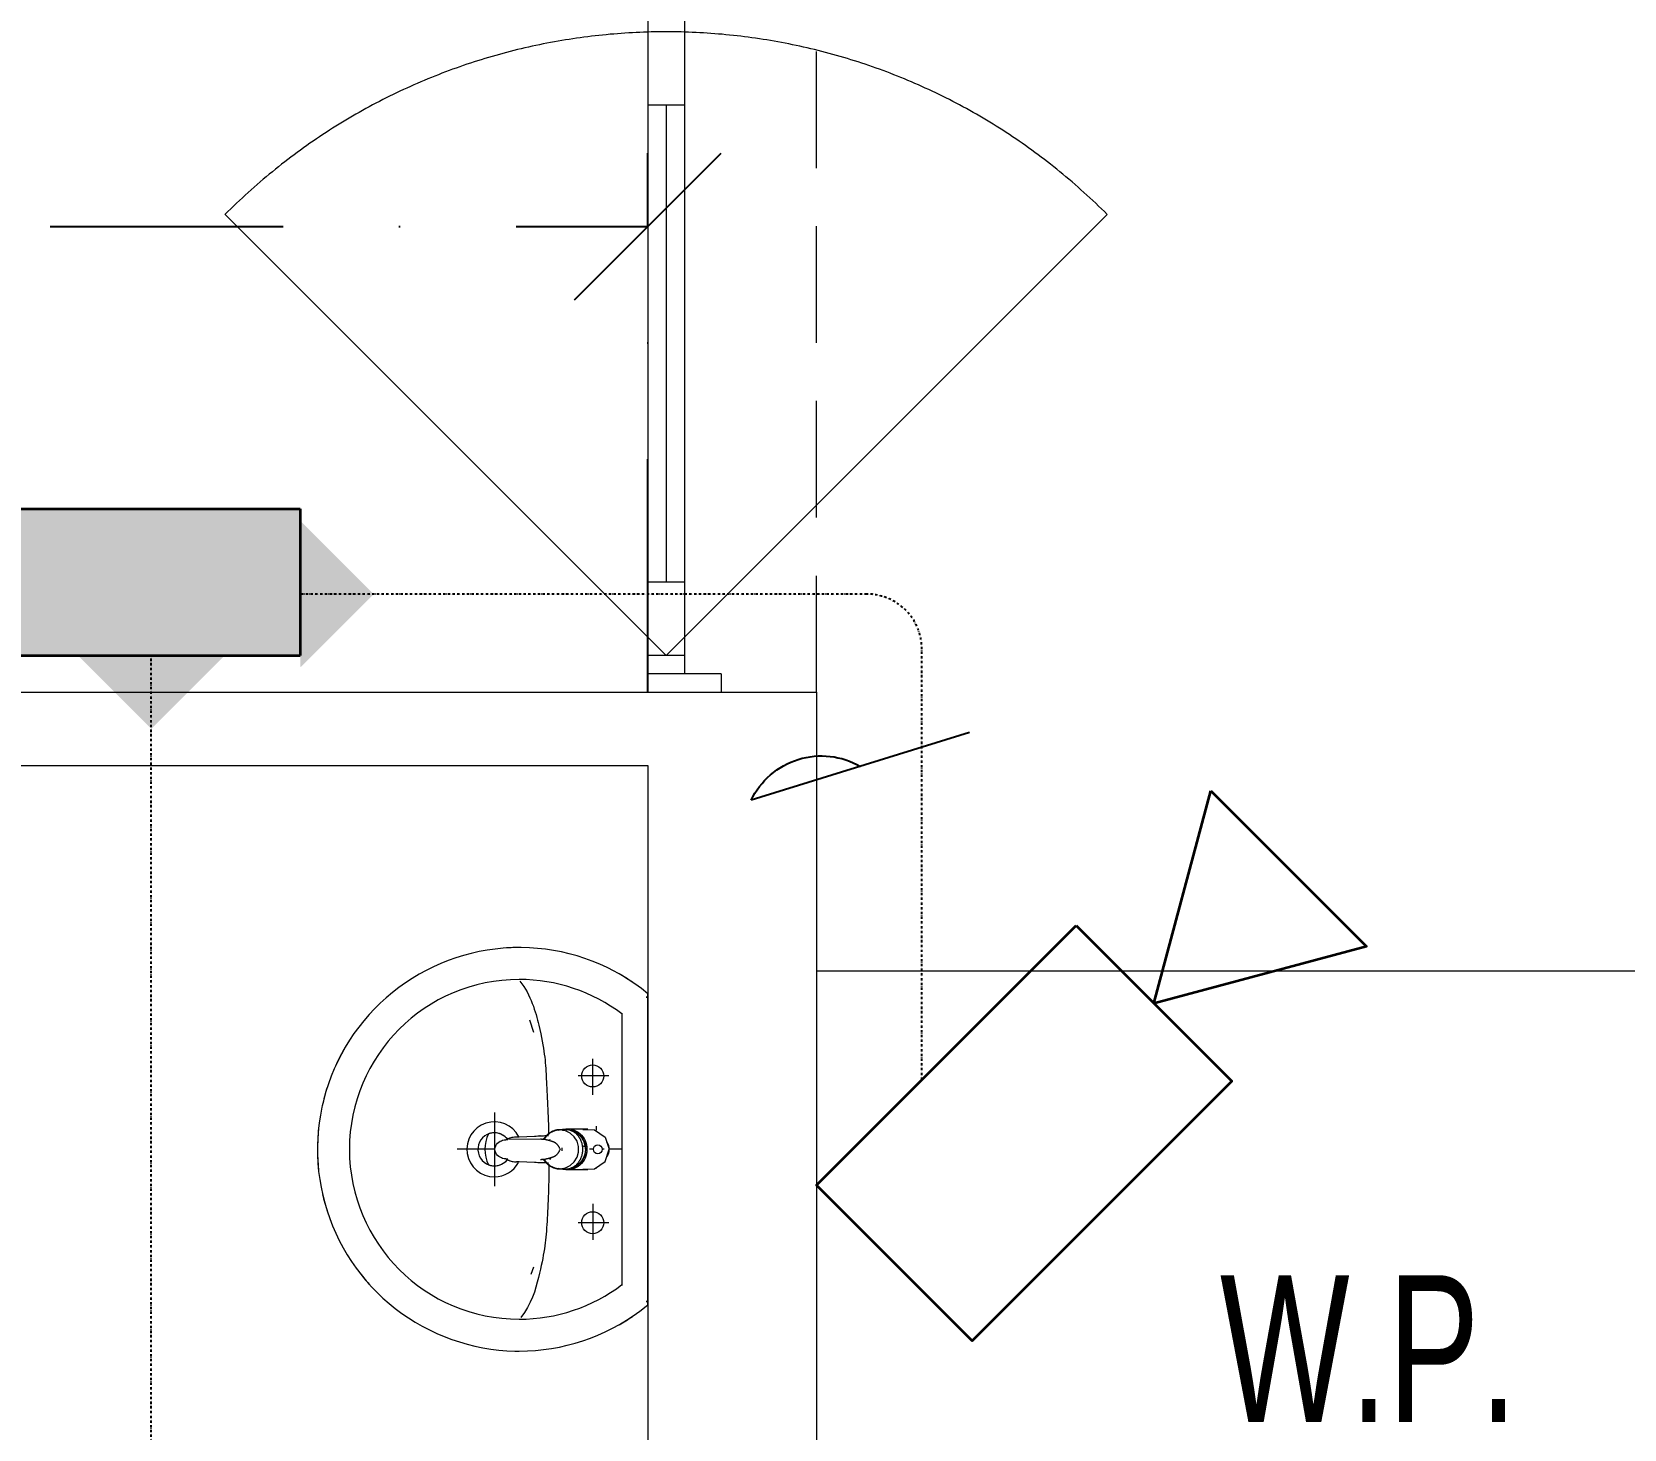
# Model space of a CAD drawing. Header units: inches. Extents: x -12418 to 57169, y -29325 to 19878.
# Drawn here: x 47979 to 50148, y -3752 to -1847 of the extents above; entities that cross this region are included whole.
import ezdxf

# ---------------------------------------------------------------- set-up
doc = ezdxf.new("R2010")
doc.units = ezdxf.units.IN
doc.header["$LTSCALE"] = 25
doc.header["$MEASUREMENT"] = 0
for name, pattern in [('00-Ground Floor$0$DASHED', [0.75, 0.5, -0.25]), ('00-Ground Floor$0$HIDDEN', [9.525, 6.35, -3.175]), ('DASHDOT', [25.4, 12.7, -6.35, 0, -6.35])]:
    doc.linetypes.add(name, pattern=pattern)
doc.layers.get('0').update_dxf_attribs({"color": 8})
doc.layers.get('Defpoints').update_dxf_attribs({"color": 8})
doc.layers.add('0 @ 50', color=8, linetype='Continuous')
doc.layers.add('T-WIRE', color=140, linetype='Continuous')
for name, color, linetype, lineweight in [('00-Ground Floor$0$Aluminum', 251, 'Continuous', 5), ('00-Ground Floor$0$LOADING', 253, 'Continuous', 5), ('00-Ground Floor$0$P-SANR-FIXT', 6, 'Continuous', 18), ('00-Ground Floor$0$P-SANR-FIXT-1', 6, 'Continuous', 13), ('00-Ground Floor$0$Proj', 251, 'Continuous', 5), ('00-Ground Floor$0$Walls', 251, 'Continuous', 5), ('E-LITE-CLNG-CNDT', 6, 'DASHDOT', 35), ('E-POWR-TEXT', 6, 'Continuous', 25), ('T-CABL-TRAY', 60, 'Continuous', 35), ('T-DATA-CLNG-COND', 51, 'DASHDOT', 25), ('T-DATA-CLNG-COND @ 100', 51, 'DASHDOT', 25), ('T-DATA-DIM', 251, 'DASHDOT', 25), ('T-SERT-WALL @ 100', 54, 'Continuous', 35)]:
    doc.layers.add(name, color=color, linetype=linetype, lineweight=lineweight)
doc.styles.add('DC_Elc_Romans', font='elc_romans.shx', dxfattribs={"width": 0.7})
doc.styles.add('DC_Simplex', font='SIMPLEX.shx', dxfattribs={"width": 0.7})
doc.dimstyles.new('DevCad-MM', dxfattribs={"dimscale": 0.01, "dimtxt": 2, "dimasz": 2, "dimexe": 1, "dimexo": 1, "dimgap": 0.6, "dimtad": 1, "dimdec": 0, "dimrnd": 10, "dimzin": 1, "dimdsep": 46, "dimtxsty": 'DC_Simplex', "dimblk1": 'OBLIQUE', "dimblk2": 'OBLIQUE', "dimsah": 1, "dimcen": 3, "dimclrd": 256, "dimclre": 256, "dimclrt": 45, "dimadec": 0, "dimazin": 0, "dimtfac": 1, "dimtdec": 0, "dimtix": 1, "dimtmove": 2, "dimatfit": 2, "dimldrblk": 'OBLIQUE', "dimfxl": 1, "dimtolj": 1, "dimtzin": 0, "dimarcsym": 0})

# ---------------------------------------------------------------- blocks, each defined once
blk = doc.blocks.new('00-Ground Floor$0$FP_138-161_A_00_GFL_-0_080_Einreichung_Grundrisse_100')
at = {"layer": '00-Ground Floor$0$P-SANR-FIXT'}
blk.add_line((-0.0044, -0.0019), (-0.0045, -0.0021), dxfattribs=at)
at = {"layer": '00-Ground Floor$0$P-SANR-FIXT', "flags": 128}
blk.add_lwpolyline([(-0.0057, -0.0037), (-0.0058, -0.0039), (-0.006, -0.004)], dxfattribs=at)
blk = doc.blocks.new('00-Ground Floor$0$FP_139-161_A_00_GFL_-0_080_Einreichung_Grundrisse_100')
at = {"layer": '00-Ground Floor$0$P-SANR-FIXT'}
blk.add_line((0.0045, -0.0022), (0.0044, -0.002), dxfattribs=at)
at = {"layer": '00-Ground Floor$0$P-SANR-FIXT', "flags": 128}
blk.add_lwpolyline([(0.006, -0.004), (0.0059, -0.0039), (0.0057, -0.0038)], dxfattribs=at)
blk = doc.blocks.new('00-Ground Floor$0$IS_Ceraplus_B8204_BIM_BG _1_ - B8204AA - CERAPLUS single lever basin mixer with pop-up waste-V137-161_A_00_GFL_-0_080_Einreichung_Grundrisse_100')
at = {"layer": '00-Ground Floor$0$P-SANR-FIXT-1'}
h = blk.add_hatch(dxfattribs=at)
h.set_pattern_fill('FP_26', color=256, style=0, pattern_type=2)
h.set_pattern_definition([(225, (0.009, 0), (0.010607, -0.010607), []), (315, (0.009, 0), (0.010607, 0.010607), [])])
h.paths.add_polyline_path([(0.0056, -0.002), (0.0058, -0.0024), (0.0058, -0.0021)])
h.paths.add_polyline_path([(0.007, -0.0039), (0.0088, -0.0045), (0.0084, -0.0043)])
at = {"layer": '00-Ground Floor$0$LOADING'}
for p, q in [((-0.028, 0), (-0.028, -0.0281)), ((0.028, -0.0281), (0.028, 0)), ((-0.0274, -0.0337), (-0.0271, -0.0392)), ((-0.0262, -0.0282), (-0.0263, -0.0287)), ((0.0263, -0.0287), (0.0262, -0.0282)), ((0.0262, -0.0293), (0.0263, -0.0287)), ((0.0271, -0.0392), (0.0274, -0.0337)), ((-0.0137, -0.0512), (-0.0129, -0.0517)), ((0.0124, -0.052), (0.0133, -0.0515)), ((0.014, -0.0647), (0.0133, -0.1077)), ((0.0185, -0.0618), (0.019, -0.0539)), ((0.019, -0.0539), (0.0188, -0.0561))]:
    blk.add_line(p, q, dxfattribs=at)
at = {"layer": '00-Ground Floor$0$LOADING', "flags": 128}
for points in [[(-0.0272, -0.0069), (-0.0266, 0.009), (-0.0165, 0.0236), (0, 0.0291)], [(0.0272, -0.0069), (0.0266, 0.009), (0.0165, 0.0236), (0, 0.0291)], [(-0.0176, -0.0568), (-0.0224, -0.0513), (-0.0254, -0.0448), (-0.0264, -0.0376), (-0.0253, -0.0305), (-0.0222, -0.024), (-0.0172, -0.0186), (-0.0109, -0.0147), (-0.0037, -0.0127), (0.0037, -0.0127), (0.0109, -0.0147), (0.0172, -0.0186), (0.0222, -0.024), (0.0253, -0.0305), (0.0264, -0.0376), (0.0254, -0.0448), (0.0224, -0.0513), (0.0176, -0.0568)], [(-0.0271, -0.0393), (-0.027, -0.0403), (-0.0269, -0.0414), (-0.0267, -0.0424), (-0.0265, -0.0434), (-0.0262, -0.0444), (-0.0259, -0.0454), (-0.0255, -0.0464), (-0.0252, -0.0474), (-0.0247, -0.0484), (-0.0243, -0.0493), (-0.0238, -0.0502), (-0.0232, -0.0511), (-0.0226, -0.052), (-0.022, -0.0529), (-0.0214, -0.0537), (-0.0207, -0.0545), (-0.0199, -0.0553), (-0.0192, -0.0561), (-0.0184, -0.0568), (-0.0176, -0.0575), (-0.0173, -0.0577)], [(0.0173, -0.0577), (0.0181, -0.057), (0.0189, -0.0563), (0.0197, -0.0556), (0.0204, -0.0548), (0.0211, -0.054), (0.0218, -0.0532), (0.0224, -0.0523), (0.023, -0.0514), (0.0236, -0.0505), (0.0241, -0.0496), (0.0246, -0.0487), (0.025, -0.0477), (0.0254, -0.0467), (0.0258, -0.0458), (0.0261, -0.0448), (0.0264, -0.0437), (0.0266, -0.0427), (0.0268, -0.0417), (0.027, -0.0407), (0.0271, -0.0396), (0.0271, -0.0393)], [(-0.019, -0.0539), (-0.0185, -0.0615), (-0.0185, -0.0618)], [(-0.0162, -0.0579), (-0.0156, -0.058), (-0.0151, -0.0581), (-0.0146, -0.0583), (-0.0142, -0.0586), (-0.0139, -0.0588), (-0.0138, -0.0591)], [(-0.0138, -0.0591), (-0.0139, -0.0612), (-0.014, -0.0633)], [(0.0138, -0.0591), (0.0139, -0.0588), (0.0142, -0.0586), (0.0146, -0.0583), (0.0151, -0.0581), (0.0156, -0.058), (0.0162, -0.0579)], [(0.014, -0.0633), (0.0139, -0.0612), (0.0138, -0.0591)], [(0.0171, -0.0578), (0.0174, -0.0575), (0.0176, -0.0568)], [(0.0184, -0.0651), (0.0184, -0.0652), (0.0184, -0.0652), (0.0184, -0.0652), (0.0184, -0.0654), (0.0184, -0.0655)], [(-0.0181, -0.0728), (-0.0177, -0.083), (-0.0172, -0.0938)], [(0.0172, -0.0938), (0.0177, -0.083), (0.0181, -0.0728)], [(-0.0129, -0.1142), (-0.0124, -0.1161), (-0.0118, -0.1179), (-0.0109, -0.1197), (-0.0098, -0.1214), (-0.0084, -0.123), (-0.0067, -0.1244), (-0.0047, -0.1255), (-0.0025, -0.1263), (0, -0.1266)], [(0, -0.1266), (0.0025, -0.1263), (0.0047, -0.1255), (0.0067, -0.1244), (0.0084, -0.123), (0.0098, -0.1214), (0.0109, -0.1197), (0.0118, -0.1179), (0.0124, -0.1161), (0.0129, -0.1142)]]:
    blk.add_lwpolyline(points, dxfattribs=at)
at = {"layer": '00-Ground Floor$0$LOADING'}
for centre, radius, start, end in [((0, 0.0135), 0.00603, 0, 180), ((0, 0.0135), 0.00603, 180, 0), ((-0.009, 0), 0.005, 300, 315), ((0.009, 0), 0.005, 225, 240)]:
    blk.add_arc(centre, radius, start, end, dxfattribs=at)
for centre, major_axis, start_param, end_param in [((0, -0.0281), (-0.028, 0), 4.712389, 6.47291), ((0, -0.0287), (0.0267, 0), 1.570796, 3.036556), ((0, -0.0287), (0.0263, 0), 2.625648, 2.791756), ((0, -0.0287), (-0.0263, 0), 4.712389, 5.759587), ((0, -0.0281), (0.028, 0), 6.093357, 7.853982), ((0, -0.0287), (0.0267, 0), 0.105099, 1.570796), ((0, -0.0287), (0.0262, 0), 0.523599, 1.570796), ((0, -0.0287), (0.0262, 0), 0.349919, 0.515945), ((0, -0.0321), (0.0275, 0), 3.141823, 3.202701), ((0, -0.0321), (0.0275, 0), 3.239313, 3.439417), ((0, -0.0281), (0.028, 0), 3.371221, 3.483334), ((0, -0.0287), (0.0267, 0), 6.059374, 6.108652), ((0, -0.0321), (0.0275, 0), 5.985527, 6.185455), ((0, -0.0281), (0.028, 0), 5.94107, 6.05344), ((0, -0.0321), (0.0275, 0), 6.222066, 6.282955), ((0, -0.0312), (0.0248, 0), 4.111947, 4.191073), ((0, -0.0281), (0.028, 0), 4.202431, 4.259552), ((0, -0.0287), (0.0263, 0), 4.169225, 4.2325), ((0, -0.0281), (0.028, 0), 5.172057, 5.222265)]:
    blk.add_ellipse(centre, major_axis=major_axis, ratio=0.961262, start_param=start_param, end_param=end_param, dxfattribs=at)
for points, knots in [([(-0.0215, -0.0162), (-0.0216, -0.0163), (-0.0219, -0.0167), (-0.0227, -0.0177), (-0.0238, -0.0192), (-0.0249, -0.0211), (-0.0258, -0.0231), (-0.0266, -0.0253), (-0.0273, -0.0282), (-0.0275, -0.0305), (-0.0275, -0.0321)], [0.7859035, 0.7859035, 0.7859035, 0.7859035, 0.7916667, 0.8055556, 0.8333333, 0.8611111, 0.8888889, 0.9166667, 0.9444444, 1, 1, 1, 1]), ([(0.021, -0.0157), (0.0208, -0.0154), (0.0203, -0.0149), (0.0192, -0.0139), (0.0177, -0.0127), (0.0161, -0.0117), (0.0148, -0.0109), (0.0138, -0.0104), (0.0127, -0.0099), (0.0113, -0.0093), (0.0087, -0.0084), (0.0048, -0.0075), (0, -0.0071), (-0.0048, -0.0075), (-0.0087, -0.0084), (-0.0113, -0.0093), (-0.0127, -0.0099), (-0.0138, -0.0104), (-0.0148, -0.0109), (-0.0161, -0.0117), (-0.0177, -0.0127), (-0.0191, -0.0139), (-0.0202, -0.0149), (-0.0208, -0.0154), (-0.021, -0.0157)], [0.2222222, 0.2222222, 0.2222222, 0.2222222, 0.2361111, 0.25, 0.2777778, 0.3055556, 0.3194444, 0.3333333, 0.3472222, 0.3611111, 0.3888889, 0.4444444, 0.5, 0.5555556, 0.6111111, 0.6388889, 0.6527778, 0.6666667, 0.6805556, 0.6944444, 0.7222222, 0.75, 0.7638889, 0.7777778, 0.7777778, 0.7777778, 0.7777778]), ([(0.0275, -0.0321), (0.0275, -0.0305), (0.0273, -0.0282), (0.0266, -0.0253), (0.0258, -0.0231), (0.0249, -0.0211), (0.0238, -0.0192), (0.0227, -0.0177), (0.0219, -0.0167), (0.0216, -0.0163), (0.0215, -0.0162)], [0, 0, 0, 0, 0.0555556, 0.0833333, 0.1111111, 0.1388889, 0.1666667, 0.1944444, 0.2083333, 0.2142181, 0.2142181, 0.2142181, 0.2142181]), ([(0, -0.0378), (-0.0005, -0.038), (-0.0012, -0.0384), (-0.0021, -0.0389), (-0.0028, -0.0393), (-0.0035, -0.0397), (-0.0042, -0.04), (-0.0049, -0.0405), (-0.0055, -0.0409), (-0.0061, -0.0414), (-0.0067, -0.0419), (-0.0072, -0.0424), (-0.0078, -0.0429), (-0.0083, -0.0435), (-0.0088, -0.0441), (-0.0092, -0.0446), (-0.0096, -0.0452), (-0.01, -0.0459), (-0.0103, -0.0466), (-0.0105, -0.0472), (-0.0107, -0.0477), (-0.0108, -0.0481), (-0.0109, -0.0484), (-0.0111, -0.0489), (-0.0114, -0.0497), (-0.0118, -0.0509), (-0.0122, -0.0521), (-0.0124, -0.053), (-0.0126, -0.0537), (-0.0128, -0.0544), (-0.0129, -0.0552), (-0.0131, -0.0559), (-0.0132, -0.0566), (-0.0134, -0.0572), (-0.0136, -0.0581), (-0.0137, -0.0587), (-0.0138, -0.0591)], [0, 0, 0, 0, 0.055556, 0.083333, 0.111111, 0.138889, 0.166667, 0.194444, 0.222222, 0.25, 0.277778, 0.305556, 0.333333, 0.361111, 0.388889, 0.416667, 0.444444, 0.472222, 0.5, 0.527778, 0.541667, 0.555556, 0.569444, 0.583333, 0.611111, 0.666667, 0.722222, 0.75, 0.777778, 0.805556, 0.833333, 0.861111, 0.888889, 0.916667, 0.944444, 1, 1, 1, 1]), ([(0, -0.0357), (-0.0006, -0.0357), (-0.0013, -0.0357), (-0.002, -0.0357), (-0.0022, -0.0357)], [0, 0, 0, 0, 0.1, 0.1298359, 0.1298359, 0.1298359, 0.1298359]), ([(0.0022, -0.0357), (0.002, -0.0357), (0.0013, -0.0357), (0.0006, -0.0357), (0, -0.0357)], [0.8701578, 0.8701578, 0.8701578, 0.8701578, 0.9, 1, 1, 1, 1]), ([(0.0138, -0.0591), (0.0137, -0.0587), (0.0136, -0.0581), (0.0134, -0.0572), (0.0132, -0.0566), (0.0131, -0.0559), (0.0129, -0.0552), (0.0128, -0.0544), (0.0126, -0.0537), (0.0124, -0.053), (0.0122, -0.0521), (0.0118, -0.0509), (0.0114, -0.0497), (0.0111, -0.0489), (0.0109, -0.0484), (0.0108, -0.0481), (0.0107, -0.0477), (0.0105, -0.0472), (0.0103, -0.0466), (0.01, -0.0459), (0.0096, -0.0452), (0.0092, -0.0446), (0.0088, -0.0441), (0.0083, -0.0435), (0.0078, -0.0429), (0.0072, -0.0424), (0.0067, -0.0419), (0.0061, -0.0414), (0.0055, -0.0409), (0.0049, -0.0405), (0.0042, -0.04), (0.0035, -0.0397), (0.0028, -0.0393), (0.0021, -0.0389), (0.0012, -0.0384), (0.0005, -0.038), (0, -0.0378)], [0, 0, 0, 0, 0.055556, 0.083333, 0.111111, 0.138889, 0.166667, 0.194444, 0.222222, 0.25, 0.277778, 0.333333, 0.388889, 0.416667, 0.430556, 0.444444, 0.458333, 0.472222, 0.5, 0.527778, 0.555556, 0.583333, 0.611111, 0.638889, 0.666667, 0.694444, 0.722222, 0.75, 0.777778, 0.805556, 0.833333, 0.861111, 0.888889, 0.916667, 0.944444, 1, 1, 1, 1]), ([(-0.0188, -0.0538), (-0.0188, -0.0547), (-0.0186, -0.0582), (-0.0185, -0.0619), (-0.0184, -0.0646)], [0.6724021, 0.6724021, 0.6724021, 0.6724021, 0.75, 1, 1, 1, 1]), ([(-0.0162, -0.0579), (-0.0162, -0.0578), (-0.0163, -0.0578), (-0.0165, -0.0577), (-0.0166, -0.0575), (-0.0167, -0.0574), (-0.0169, -0.0573), (-0.017, -0.0572), (-0.0172, -0.0571), (-0.0173, -0.057), (-0.0175, -0.0569), (-0.0176, -0.0568)], [0, 0, 0, 0, 0.1, 0.2, 0.3, 0.4, 0.5, 0.6, 0.7, 0.8, 1, 1, 1, 1]), ([(-0.0148, -0.0587), (-0.015, -0.0586), (-0.0159, -0.0583), (-0.0167, -0.058), (-0.0172, -0.0578)], [0.8, 0.8, 0.8, 0.8, 0.85, 1, 1, 1, 1]), ([(0.0141, -0.0613), (0.0141, -0.0611), (0.0143, -0.0608), (0.0145, -0.0604), (0.0148, -0.06), (0.0151, -0.0596), (0.0153, -0.0594), (0.0155, -0.0592), (0.0156, -0.059), (0.0158, -0.0588), (0.016, -0.0587), (0.0163, -0.0585), (0.0165, -0.0583), (0.0166, -0.0582)], [0.3333333, 0.3333333, 0.3333333, 0.3333333, 0.4166667, 0.5, 0.5833333, 0.6666667, 0.7083333, 0.75, 0.7916667, 0.8333333, 0.875, 0.9166667, 1, 1, 1, 1]), ([(0.0176, -0.0568), (0.0175, -0.0569), (0.0173, -0.057), (0.0172, -0.0571), (0.017, -0.0572), (0.0169, -0.0573), (0.0167, -0.0574), (0.0166, -0.0575), (0.0165, -0.0577), (0.0163, -0.0578), (0.0162, -0.0578), (0.0162, -0.0579)], [0, 0, 0, 0, 0.2, 0.3, 0.4, 0.5, 0.6, 0.7, 0.8, 0.9, 1, 1, 1, 1]), ([(0.0184, -0.0646), (0.0185, -0.0619), (0.0186, -0.0582), (0.0188, -0.0547), (0.0188, -0.0538)], [0, 0, 0, 0, 0.25, 0.3275586, 0.3275586, 0.3275586, 0.3275586]), ([(-0.0131, -0.1116), (-0.0132, -0.1115), (-0.0135, -0.1109), (-0.0141, -0.1099), (-0.0147, -0.1086), (-0.0153, -0.1072), (-0.0159, -0.1053), (-0.0167, -0.1021), (-0.0171, -0.0992), (-0.0171, -0.0973)], [0.4856715, 0.4856715, 0.4856715, 0.4856715, 0.5, 0.55, 0.6, 0.65, 0.7, 0.8, 1, 1, 1, 1]), ([(0.0131, -0.1116), (0.0133, -0.1113), (0.0137, -0.1106), (0.0142, -0.1096), (0.0147, -0.1084), (0.0153, -0.1072), (0.0159, -0.1053), (0.0167, -0.1021), (0.0171, -0.0992), (0.0171, -0.0973)], [-0.5143371, -0.5143371, -0.5143371, -0.5143371, -0.475, -0.4375, -0.4, -0.35, -0.3, -0.2, 0, 0, 0, 0]), ([(-0.0132, -0.1091), (-0.0132, -0.1096), (-0.0132, -0.1103), (-0.0132, -0.1111), (-0.0132, -0.1115), (-0.0132, -0.1118), (-0.0131, -0.1122), (-0.0131, -0.1125), (-0.0131, -0.1128), (-0.0131, -0.1131), (-0.013, -0.1134), (-0.013, -0.1138), (-0.0129, -0.1141), (-0.0129, -0.1142)], [0.2, 0.2, 0.2, 0.2, 0.4, 0.5, 0.55, 0.6, 0.65, 0.7, 0.75, 0.8, 0.85, 0.9, 1, 1, 1, 1]), ([(0.0129, -0.1142), (0.0129, -0.1141), (0.013, -0.1138), (0.013, -0.1134), (0.0131, -0.1131), (0.0131, -0.1128), (0.0131, -0.1125), (0.0131, -0.1122), (0.0132, -0.1118), (0.0132, -0.1115), (0.0132, -0.1111), (0.0132, -0.1103), (0.0132, -0.1096), (0.0132, -0.1091)], [0, 0, 0, 0, 0.1, 0.15, 0.2, 0.25, 0.3, 0.35, 0.4, 0.45, 0.5, 0.6, 0.8, 0.8, 0.8, 0.8])]:
    blk.add_open_spline(points, degree=3, knots=knots, dxfattribs=at)
for points in [[(-0.0184, -0.0646), (-0.0183, -0.0659), (-0.0182, -0.0684), (-0.0181, -0.0709), (-0.0181, -0.0721)], [(-0.0172, -0.0578), (-0.0171, -0.0578), (-0.0169, -0.058), (-0.0167, -0.0581), (-0.0166, -0.0582)], [(-0.0162, -0.0579), (-0.0162, -0.0579), (-0.0164, -0.0581), (-0.0165, -0.0582), (-0.0166, -0.0583), (-0.0166, -0.0582), (-0.0166, -0.0582)], [(-0.0166, -0.0582), (-0.0163, -0.0585), (-0.0156, -0.059), (-0.0148, -0.0599), (-0.0142, -0.0609), (-0.0139, -0.0617), (-0.0138, -0.0621)], [(-0.014, -0.0633), (-0.014, -0.0633), (-0.014, -0.0633), (-0.014, -0.0633)], [(-0.014, -0.0646), (-0.014, -0.0644), (-0.014, -0.064), (-0.014, -0.0635), (-0.014, -0.0633)], [(0.014, -0.0633), (0.014, -0.0633), (0.014, -0.0633), (0.014, -0.0633)], [(0.014, -0.0633), (0.014, -0.0635), (0.014, -0.064), (0.014, -0.0644), (0.014, -0.0647)], [(0.0172, -0.0578), (0.0168, -0.0579), (0.0158, -0.0583), (0.0147, -0.0587), (0.0141, -0.059)], [(0.0166, -0.0582), (0.0166, -0.0582), (0.0166, -0.0583), (0.0165, -0.0582), (0.0164, -0.0581), (0.0162, -0.0579), (0.0162, -0.0579)], [(0.0166, -0.0582), (0.0167, -0.0582), (0.0168, -0.0581), (0.0169, -0.058), (0.0169, -0.058)], [(0.0169, -0.058), (0.017, -0.0579), (0.0171, -0.0579), (0.0171, -0.0578)], [(0.0181, -0.0721), (0.0181, -0.0709), (0.0182, -0.0684), (0.0183, -0.0659), (0.0184, -0.0646)], [(-0.0172, -0.0938), (-0.0172, -0.0944), (-0.0172, -0.0956), (-0.0171, -0.0967), (-0.0171, -0.0973)], [(0.0171, -0.0973), (0.0171, -0.0967), (0.0172, -0.0956), (0.0172, -0.0944), (0.0172, -0.0938)]]:
    blk.add_open_spline(points, degree=3, dxfattribs=at)
for name in ['00-Ground Floor$0$FP_138-161_A_00_GFL_-0_080_Einreichung_Grundrisse_100', '00-Ground Floor$0$FP_139-161_A_00_GFL_-0_080_Einreichung_Grundrisse_100']:
    blk.add_blockref(name, (0, 0), dxfattribs=at)
blk = doc.blocks.new('00-Ground Floor$0$_100_WB_KER_REN_55x45x18 - _100_WB_KER_REN_55x45x18-V63-161_A_00_GFL_-0_080_Einreichung_Grundrisse_100')
at = {"layer": '00-Ground Floor$0$LOADING'}
for p, q in [((-0.2075, 0.225), (-0.2075, 0.2227)), ((0.2074, 0.225), (-0.2074, 0.225)), ((0.2075, 0.2227), (0.2075, 0.225)), ((-0.1855, 0.1899), (0.1855, 0.1899)), ((0, 0.1899), (0, 0.1724)), ((-0.1, 0.172), (-0.1, 0.1303)), ((-0.0259, 0.155), (-0.0315, 0.155)), ((0, 0.1656), (0, 0.1628)), ((0.026, 0.155), (0.0248, 0.155)), ((0.1, 0.172), (0.1, 0.1303)), ((-0.0744, 0.15), (-0.1234, 0.15)), ((0, 0.1509), (0, 0.1454)), ((0, 0.1422), (0, 0.1399)), ((0.0744, 0.15), (0.1234, 0.15)), ((-0.1763, 0.0637), (-0.1598, 0.0692)), ((0.1605, 0.0691), (0.1707, 0.0656)), ((-0.05, 0.0161), (0.05, 0.0161)), ((0, 0.0168), (0, -0.0348))]:
    blk.add_line(p, q, dxfattribs=at)
at = {"layer": '00-Ground Floor$0$LOADING', "flags": 128}
for points in [[(-0.2121, 0.225), (-0.219, 0.2164), (-0.2254, 0.2075), (-0.2316, 0.1983), (-0.2373, 0.189), (-0.2427, 0.1794), (-0.2476, 0.1696), (-0.2522, 0.1596), (-0.2564, 0.1494), (-0.2602, 0.1391), (-0.2635, 0.1286), (-0.2665, 0.118), (-0.269, 0.1073), (-0.271, 0.0965), (-0.2727, 0.0856), (-0.2739, 0.0747), (-0.2747, 0.0637), (-0.275, 0.0527), (-0.275, 0.05)], [(0.275, 0.05), (0.2748, 0.061), (0.2741, 0.072), (0.273, 0.0829), (0.2715, 0.0938), (0.2695, 0.1046), (0.2671, 0.1154), (0.2643, 0.126), (0.261, 0.1365), (0.2574, 0.1469), (0.2533, 0.1571), (0.2488, 0.1671), (0.2439, 0.177), (0.2387, 0.1866), (0.233, 0.1961), (0.227, 0.2053), (0.2206, 0.2142), (0.2138, 0.2229), (0.2121, 0.225)], [(-0.275, 0.05), (-0.2748, 0.039), (-0.2741, 0.028), (-0.273, 0.0171), (-0.2715, 0.0062), (-0.2695, -0.0046), (-0.2671, -0.0154), (-0.2643, -0.026), (-0.261, -0.0365), (-0.2574, -0.0469), (-0.2533, -0.0571), (-0.2488, -0.0671), (-0.2439, -0.077), (-0.2387, -0.0866), (-0.233, -0.0961), (-0.227, -0.1053), (-0.2206, -0.1142), (-0.2138, -0.1229), (-0.2067, -0.1313), (-0.1993, -0.1395), (-0.1916, -0.1473), (-0.1836, -0.1548), (-0.1752, -0.162), (-0.1666, -0.1688), (-0.1577, -0.1753), (-0.1486, -0.1814), (-0.1392, -0.1872), (-0.1296, -0.1925), (-0.1198, -0.1975), (-0.1098, -0.2021), (-0.0996, -0.2063), (-0.0893, -0.2101), (-0.0788, -0.2135), (-0.0682, -0.2164), (-0.0575, -0.2189), (-0.0467, -0.221), (-0.0359, -0.2227), (-0.0249, -0.2239), (-0.014, -0.2246), (-0.003, -0.225), (0.008, -0.2249), (0.019, -0.2243), (0.03, -0.2234), (0.0409, -0.2219), (0.0517, -0.2201), (0.0625, -0.2178), (0.0731, -0.2151), (0.0837, -0.212), (0.0941, -0.2084), (0.1043, -0.2044), (0.1144, -0.2001), (0.1243, -0.1953), (0.1341, -0.1901), (0.1436, -0.1846), (0.1528, -0.1786), (0.1618, -0.1723), (0.1706, -0.1657), (0.1791, -0.1587), (0.1873, -0.1514), (0.1952, -0.1437), (0.2028, -0.1358), (0.21, -0.1275), (0.217, -0.119), (0.2236, -0.1101), (0.2298, -0.1011), (0.2356, -0.0918), (0.2411, -0.0822), (0.2462, -0.0725), (0.2509, -0.0625), (0.2552, -0.0524), (0.2591, -0.0421), (0.2626, -0.0317), (0.2656, -0.0211), (0.2683, -0.0104), (0.2705, 0.0003), (0.2722, 0.0112), (0.2736, 0.0221), (0.2745, 0.0331), (0.2749, 0.0441), (0.275, 0.05)]]:
    blk.add_lwpolyline(points, dxfattribs=at)
at = {"layer": '00-Ground Floor$0$LOADING'}
for centre in [(-0.1, 0.15), (0.1, 0.15)]:
    blk.add_circle(centre, 0.015, dxfattribs=at)
for centre, radius, start, end in [((0, 0.05), 0.275, 140.4788, 141.2381), ((0, 0.05), 0.275, 38.7619, 39.5212), ((0, 0.05), 0.275, 145.9324, 150.3591), ((0, 0.05), 0.275, 29.6409, 34.0676), ((0, 0.05), 0.2315, 142.8209, 180), ((0, 0.05), 0.2315, 0, 37.1791), ((0, 0.155), 0.0175, 54.0899, 125.9101), ((0, 0.155), 0.0175, 68.869, 83.8798), ((0, 0.155), 0.0175, 251.9463, 258.2346), ((0, 0.05), 0.275, 180, 183.6225), ((0, 0.05), 0.2315, 180, 0), ((0, 0.0161), 0.0375, 117.1305, 0), ((0, 0.0161), 0.0375, 0, 61.4146), ((0, 0.0161), 0.0225, 129.5025, 0), ((0, 0.0161), 0.0225, 156.725, 162.0134), ((0, 0.0161), 0.0225, 138.0808, 143.3939), ((0, 0.0161), 0.0225, 0, 51.4286), ((0, 0.0161), 0.0225, 36.616, 41.9265), ((0, 0.0161), 0.0225, 17.9887, 23.276), ((0, 0.0161), 0.0225, 180, 193.3417), ((0, 0.0161), 0.0225, 197.0466, 201.508), ((0, 0.05), 0.047, 243.4433, 296.5567), ((0, 0.0161), 0.0225, 338.492, 342.9534), ((0, 0.0161), 0.0225, 346.6583, 0), ((0, 0.05), 0.275, 307.6689, 312), ((0, 0.05), 0.275, 240, 245.6589), ((0, 0.05), 0.275, 252, 257.5535), ((0, 0.05), 0.275, 282.9241, 288), ((0, 0.05), 0.275, 264, 276)]:
    blk.add_arc(centre, radius, start, end, dxfattribs=at)
for points, knots in [([(-0.2074, 0.225), (-0.2078, 0.225), (-0.2086, 0.225), (-0.2095, 0.225), (-0.2102, 0.225), (-0.2106, 0.225), (-0.2109, 0.225), (-0.2111, 0.225), (-0.2114, 0.225), (-0.2116, 0.225), (-0.2118, 0.225), (-0.2119, 0.225), (-0.2119, 0.225)], [-1, -1, -1, -1, -0.8333333, -0.6666667, -0.5833333, -0.5, -0.4583333, -0.4166667, -0.3333333, -0.2916667, -0.25, -0.1666667, -0.1666667, -0.1666667, -0.1666667]), ([(0.2119, 0.225), (0.2119, 0.225), (0.2118, 0.225), (0.2116, 0.225), (0.2114, 0.225), (0.2111, 0.225), (0.2109, 0.225), (0.2106, 0.225), (0.2102, 0.225), (0.2095, 0.225), (0.2086, 0.225), (0.2078, 0.225), (0.2074, 0.225)], [-0.8333333, -0.8333333, -0.8333333, -0.8333333, -0.75, -0.7083333, -0.6666667, -0.5833333, -0.5416667, -0.5, -0.4166667, -0.3333333, -0.1666667, 0, 0, 0, 0]), ([(-0.0037, 0.1721), (-0.0046, 0.1719), (-0.0064, 0.1714), (-0.0081, 0.1705), (-0.009, 0.17)], [0.5653198, 0.5653198, 0.5653198, 0.5653198, 0.6111111, 0.6666667, 0.6666667, 0.6666667, 0.6666667]), ([(0.009, 0.17), (0.0086, 0.1703), (0.0077, 0.1708), (0.0059, 0.1715), (0.0046, 0.1719), (0.0037, 0.1721)], [0.3333333, 0.3333333, 0.3333333, 0.3333333, 0.3611111, 0.3888889, 0.4346482, 0.4346482, 0.4346482, 0.4346482]), ([(-0.2294, 0.0509), (-0.2103, 0.066), (-0.1431, 0.0839), (-0.1084, 0.0863), (-0.0496, 0.0893), (-0.0206, 0.0899)], [0.0392191, 0.0392191, 0.0392191, 0.0392191, 0.1715289, 0.4228457, 0.6475389, 0.6475389, 0.6475389, 0.6475389]), ([(0.0209, 0.0903), (0.0512, 0.0901), (0.1113, 0.0879), (0.1514, 0.0828), (0.2115, 0.0665), (0.2292, 0.052)], [0.7533082, 0.7533082, 0.7533082, 0.7533082, 0.9865548, 1.235629, 1.3638988, 1.3638988, 1.3638988, 1.3638988]), ([(-0.0141, 0.0337), (-0.0162, 0.0319), (-0.0207, 0.0267), (-0.0225, 0.02), (-0.0225, 0.0161)], [0.7144203, 0.7144203, 0.7144203, 0.7144203, 0.8333333, 1, 1, 1, 1]), ([(0.0225, 0.0161), (0.0225, 0.0187), (0.0216, 0.0239), (0.0182, 0.0298), (0.0152, 0.0327), (0.0141, 0.0337)], [0, 0, 0, 0, 0.1111111, 0.2222222, 0.285568, 0.285568, 0.285568, 0.285568])]:
    blk.add_open_spline(points, degree=3, knots=knots, dxfattribs=at)
for points in [[(-0.2075, 0.2227), (-0.2075, 0.2231), (-0.2075, 0.2235), (-0.2075, 0.2239)], [(0.2075, 0.2239), (0.2075, 0.2235), (0.2075, 0.2231), (0.2075, 0.2227)], [(-0.1852, 0.1899), (-0.1853, 0.1899), (-0.1854, 0.1899), (-0.1855, 0.1899)], [(0.1855, 0.1899), (0.1854, 0.1899), (0.1853, 0.1899), (0.1852, 0.1899)], [(-0.0009, 0.1725), (-0.0013, 0.1725), (-0.0018, 0.1724), (-0.0022, 0.1724)], [(0.0022, 0.1724), (0.0018, 0.1724), (0.0013, 0.1725), (0.0009, 0.1725)], [(-0.0225, 0.0161), (-0.0225, 0.0147), (-0.0222, 0.012), (-0.0215, 0.0093), (-0.021, 0.008)], [(0.021, 0.008), (0.0215, 0.0093), (0.0222, 0.012), (0.0225, 0.0147), (0.0225, 0.0161)]]:
    blk.add_open_spline(points, degree=3, dxfattribs=at)
at = {"layer": '00-Ground Floor$0$LOADING', "xscale": -1, "rotation": 5.088887490341627e-12}
blk.add_blockref('00-Ground Floor$0$IS_Ceraplus_B8204_BIM_BG _1_ - B8204AA - CERAPLUS single lever basin mixer with pop-up waste-V137-161_A_00_GFL_-0_080_Einreichung_Grundrisse_100', (0, 0.1434), dxfattribs=at)
blk = doc.blocks.new('00-Ground Floor')
at = {"layer": '00-Ground Floor$0$Aluminum'}
for p, q in [((48817.9, -947.4, 0), (48817.9, -2747.4, 0)), ((48867.9, -972.4, 0), (48867.9, -2722.4, 0)), ((48867.9, -1947.4, 0), (48817.9, -1947.4, 0)), ((48842.9, -1947.4, 0), (48842.9, -2597.4, 0)), ((48867.9, -2597.4, 0), (48817.9, -2597.4, 0)), ((48867.9, -2697.4, 0), (48817.9, -2697.4, 0)), ((48917.9, -2722.4, 0), (48817.9, -2722.4, 0)), ((48917.9, -2722.4, 0), (48917.9, -2747.4, 0))]:
    blk.add_line(p, q, dxfattribs=at)
at = {"layer": '00-Ground Floor$0$Aluminum', "linetype": '00-Ground Floor$0$DASHED', "ltscale": 300}
for q in [(48241.9, -2096.4, 0), (49444, -2096.4, 0)]:
    blk.add_line((48842.9, -2697.4, 0), q, dxfattribs=at)
blk.add_arc((48842.9, -2697.4, 0), 850, 45, 135, dxfattribs=at)
at = {"layer": '00-Ground Floor$0$Proj', "linetype": '00-Ground Floor$0$HIDDEN'}
blk.add_line((49047.9, -2747.4, 0), (49047.9, -947.4, 0), dxfattribs=at)
at = {"layer": '00-Ground Floor$0$Proj', "elevation": 0}
blk.add_lwpolyline([(49047.9, -3127.4), (52147.9, -3127.4), (52147.9, -947.4)], dxfattribs=at)
at = {"layer": '00-Ground Floor$0$Walls'}
for p, q in [((37849.5, -2747.4, 0), (49047.9, -2747.4, 0)), ((49047.9, -2747.4, 0), (49047.9, -4090.8, 0)), ((45282.9, -2847.4, 0), (48817.9, -2847.4, 0)), ((48817.9, -2847.4, 0), (48817.9, -4090.8, 0))]:
    blk.add_line(p, q, dxfattribs=at)
at = {"layer": '00-Ground Floor$0$LOADING', "xscale": 1000, "yscale": 1000, "zscale": 1000, "rotation": 270}
blk.add_blockref('00-Ground Floor$0$_100_WB_KER_REN_55x45x18 - _100_WB_KER_REN_55x45x18-V63-161_A_00_GFL_-0_080_Einreichung_Grundrisse_100', (48592.9, -3370.5, 0), dxfattribs=at)
blk = doc.blocks.new('*U103')
at = {"lineweight": 0}
h = blk.add_hatch(dxfattribs=at)
h.set_pattern_fill('HEX', color=253, scale=8, angle=180, style=0)
h.set_pattern_definition([(180, (-17177.167, -2e-10), (6e-13, -43.99409), [25.4, -50.8]), (300, (-17177.167, -2e-10), (38.1, 21.99705), [25.4, -50.8]), (240, (-17202.567, -2e-10), (38.1, -21.99705), [25.4, -50.8])])
h.paths.add_polyline_path([(-9515.4, 200), (-9515.4, 0), (0, 0), (0, 200)])
at = {"color": 0}
for p, q in [((0, 200), (-9515.4, 200)), ((-9515.4, 0), (-9515.4, 200)), ((0, 0), (-9515.4, 0))]:
    blk.add_line(p, q, dxfattribs=at)
blk = doc.blocks.new('*U73')
blk.add_hatch(color=256).paths.add_polyline_path([(0, -1), (1, 0), (0, 1)])
blk = doc.blocks.new('_OBLIQUE')
at = {"color": 0, "linetype": 'ByBlock'}
blk.add_line((-0.5, -0.5), (0.5, 0.5), dxfattribs=at)
blk = doc.blocks.new('*D186')
at = {"layer": 'Defpoints', "color": 0, "transparency": 16777216}
for p in [(48817.9, -2112.6), (46098.3, -2847.4, 0), (48817.9, -2847.4, 0)]:
    blk.add_point(p, dxfattribs=at)
at = {"layer": 'T-DATA-DIM', "lineweight": -2, "transparency": 16777216}
for p, q in [((46098.3, -2747.4), (46098.3, -2012.6)), ((48817.9, -2747.4), (48817.9, -2012.6)), ((46098.3, -2112.6), (48817.9, -2112.6))]:
    blk.add_line(p, q, dxfattribs=at)
at = {"layer": 'T-DATA-DIM', "lineweight": -2, "transparency": 16777216, "xscale": 200, "yscale": 200, "zscale": 200, "rotation": 180}
blk.add_blockref('_OBLIQUE', (46098.3, -2112.6), dxfattribs=at)
at = {"layer": 'T-DATA-DIM', "lineweight": -2, "transparency": 16777216, "xscale": 200, "yscale": 200, "zscale": 200}
blk.add_blockref('_OBLIQUE', (48817.9, -2112.6), dxfattribs=at)
at = {"layer": 'T-DATA-DIM', "color": 45, "transparency": 16777216, "insert": (47458.1, -1952.6), "char_height": 200, "attachment_point": 5, "style": 'DC_Simplex'}
blk.add_mtext('\\A1;2720', dxfattribs=at)
blk = doc.blocks.new('*U340')
for points in [[(5.507, 7.628), (7.628, 5.507), (4.73, 4.73)], [(3.67, 5.791), (5.791, 3.67), (2.255, 0.134), (0.134, 2.255)]]:
    blk.add_lwpolyline(points, close=True)
blk = doc.blocks.new('*U105')
blk.add_hatch(color=256).paths.add_polyline_path([(-1, 0), (0, -1), (1, 0)])
blk = doc.blocks.new('W-TEL')
blk.add_line((-66, -212.7), (66, 212.7))
blk.add_arc((130.7, 76), 151.2, 115.3301, 210.179)
blk = doc.blocks.new('*U118')
at = {"layer": 'T-WIRE', "xscale": -0.006999999999825377, "yscale": 0.006999999999970897, "zscale": 0.006999999999999999}
blk.add_blockref('W-TEL', (0, 0), dxfattribs=at)

msp = doc.modelspace()

# ---------------------------------------------------------------- linework, layer by layer
at = {"layer": 'T-DATA-CLNG-COND', "ltscale": 0.01, "elevation": 0}
for points in [[(49191.3, -3275.7), (49191.3, -2688.7, 0.414214), (49116.3, -2613.7), (48344.4, -2613.7)], [(48514.8, -6236.9), (48216.4, -6236.9, -0.414214), (48141.4, -6161.9), (48141.4, -2697.4)]]:
    msp.add_lwpolyline(points, format="xyb", dxfattribs=at)

# ---------------------------------------------------------------- block references
at = {"layer": '0 @ 50', "xscale": 100, "yscale": 100, "zscale": 100, "rotation": 89.99501565157598}
msp.add_blockref('*U118', (49107.6, -2848.6, 0), dxfattribs=at)
at = {"layer": 'E-LITE-CLNG-CNDT'}
msp.add_blockref('00-Ground Floor', (0, 0), dxfattribs=at)
at = {"layer": 'T-CABL-TRAY', "linetype": 'Continuous', "rotation": 180}
msp.add_blockref('*U103', (38828.9, -2497.4, 0), dxfattribs=at)
at = {"layer": 'T-DATA-CLNG-COND @ 100', "xscale": -100, "yscale": 100, "zscale": 100, "rotation": 90.00000000001782}
for name, p in [('*U105', (48344.4, -2613.7, 0)), ('*U73', (48141.4, -2697.4))]:
    msp.add_blockref(name, p, dxfattribs=at)
at = {"layer": 'T-SERT-WALL @ 100', "xscale": 100, "yscale": 100, "zscale": 100}
msp.add_blockref('*U340', (49034.5, -3644.7, 0), dxfattribs=at)

# ---------------------------------------------------------------- texts
at = {"layer": 'E-POWR-TEXT', "style": 'DC_Elc_Romans', "width": 0.7}
msp.add_text('W.P.', height=200, dxfattribs=at).set_placement((49597.5, -3742.1, 0))

# ---------------------------------------------------------------- dimensions: what is measured, and where the dimension line sits
at = {"layer": 'T-DATA-DIM'}
dim = msp.add_linear_dim(base=(48817.9, -2112.6), p1=(46098.3, -2847.4, 0), p2=(48817.9, -2847.4, 0), dimstyle='DevCad-MM', dxfattribs=at)
dim.commit()
dim.dimension.update_dxf_attribs({"geometry": '*D186', "text_midpoint": (47458.1, -1952.6)})

doc.saveas('drawing.dxf')
